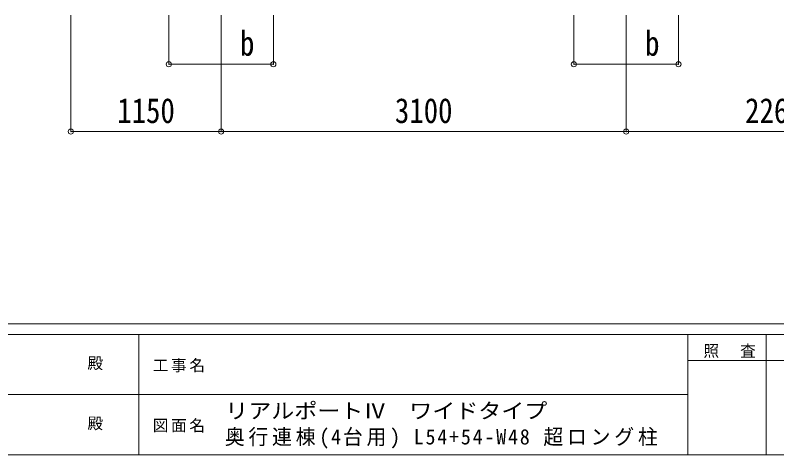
# Model space of a CAD drawing. Units: millimetres at full size, sheet at 1:40. Extents: x -11181 to 11305, y -7804 to 7716.
# Drawn here: x -1483 to 4345, y -7804 to -4443 of the extents above; entities that cross this region are included whole.
import ezdxf
from ezdxf.enums import TextEntityAlignment as Align

# ---------------------------------------------------------------- set-up
doc = ezdxf.new("R2010")
doc.units = ezdxf.units.MM
doc.header["$LTSCALE"] = 40
doc.header["$PDMODE"] = 32
doc.header["$PDSIZE"] = 40
doc.layers.add('0-A_寸法', color=6, linetype='Continuous', lineweight=9)
doc.layers.add('F-0_240', color=7, linetype='Continuous', lineweight=9)
doc.styles.add('ＭＳ ゴシック', font='')
doc.styles.get('ＭＳ ゴシック').set_extended_font_data('MS Gothic')

msp = doc.modelspace()

# ---------------------------------------------------------------- linework, layer by layer
at = {"layer": '0-A_寸法'}
for p, q in [((-1057.28, -5332.3), (-1057.28, -4442.91)), ((-307.29, -4817.32), (-307.29, -4442.91)), ((92.71, -5332.3), (92.71, -4442.91)), ((492.71, -4817.32), (492.71, -4442.91)), ((2792.71, -4817.32), (2792.71, -4442.91)), ((3192.71, -5332.3), (3192.71, -4442.91)), ((3592.71, -4817.32), (3592.71, -4442.91)), ((-307.29, -4817.32), (492.71, -4817.32)), ((2792.71, -4817.32), (3592.71, -4817.32)), ((-1057.28, -5332.3), (92.71, -5332.3)), ((92.71, -5332.3), (3192.71, -5332.3)), ((3192.71, -5332.3), (5452.71, -5332.3))]:
    msp.add_line(p, q, dxfattribs=at)
for p in [(-307.29, -4817.32), (492.71, -4817.32), (2792.71, -4817.32), (3592.71, -4817.32), (-1057.28, -5332.3), (92.71, -5332.3), (3192.71, -5332.3)]:
    msp.add_point(p, dxfattribs=at)
at = {"layer": 'F-0_240', "color": 5}
for p, q in [((-11180.61, -6803.54), (10739.39, -6803.54)), ((-11180.61, -6883.54), (7183.72, -6883.54)), ((-536.28, -6883.54), (-536.28, -7803.54)), ((3663.72, -6883.54), (3663.72, -7803.54)), ((4263.72, -6883.54), (4263.72, -7803.54)), ((3663.72, -7083.54), (6063.72, -7083.54)), ((-4536.28, -7343.54), (3663.72, -7343.54)), ((-11180.61, -7803.54), (10739.39, -7803.54))]:
    msp.add_line(p, q, dxfattribs=at)

# ---------------------------------------------------------------- texts
at = {"layer": '0-A_寸法', "color": 7, "style": 'ＭＳ ゴシック', "width": 0.85}
for s, p in [('b', (237.71, -4809.32)), ('b', (3337.71, -4809.32)), ('1150', (-702.29, -5324.3)), ('3100', (1422.71, -5324.3)), ('2260', (4102.71, -5324.3))]:
    msp.add_text(s, height=190.6, dxfattribs=at).set_placement(p, align=Align.BOTTOM_LEFT)
at = {"layer": 'F-0_240', "style": 'ＭＳ ゴシック'}
for p in [(-930.57, -7173.54), (-930.57, -7633.54)]:
    msp.add_text('殿', height=87.98, dxfattribs=at).set_placement(p, align=Align.BOTTOM_LEFT)
at = {"layer": 'F-0_240', "style": 'ＭＳ ゴシック', "width": 1.1}
msp.add_text('リアルポートⅣ\u3000ワイドタイプ', height=117.3, dxfattribs=at).set_placement((124.97, -7561.39), align=Align.BOTTOM_LEFT)
at = {"layer": 'F-0_240', "attachment_point": 7, "style": 'ＭＳ ゴシック'}
for s, insert, char_height in [('\\T1.17;照\u3000査', (3783.72, -7063.54), 87.98), ('\\T1.17;工事名', (-430.81, -7173.54), 87.98), ('\\T1.17;図面名', (-430.81, -7633.54), 87.98), ('\\T1.19;\\W0.95;奥行連棟(4台用)\\~L54+54-W48\\~超ロング柱', (120.88, -7756.06), 117.3)]:
    msp.add_mtext(s, dxfattribs=dict(at, insert=insert, char_height=char_height))

doc.saveas('drawing.dxf')
